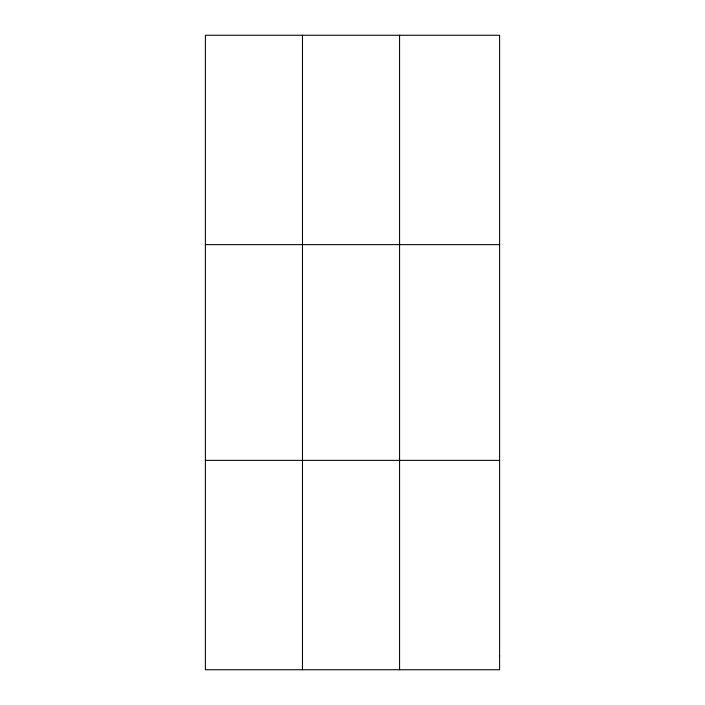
<?xml version="1.0" encoding="UTF-8"?>
<svg xmlns="http://www.w3.org/2000/svg" width="705" height="705" viewBox="0 0 705 705"><rect width="100%" height="100%" fill="white"/><g stroke="black" fill="none" stroke-linecap="round" stroke-linejoin="round"><path stroke-width="1.06" d="M302.48 669.75L302.48 35.25M399.576 669.75L399.576 35.25M205.393 244.635L499.607 244.635M205.393 460.365L499.607 460.365M499.607 655.791L499.607 669.75L205.393 669.75L205.393 35.25L499.607 35.25L499.607 655.791"/></g></svg>
